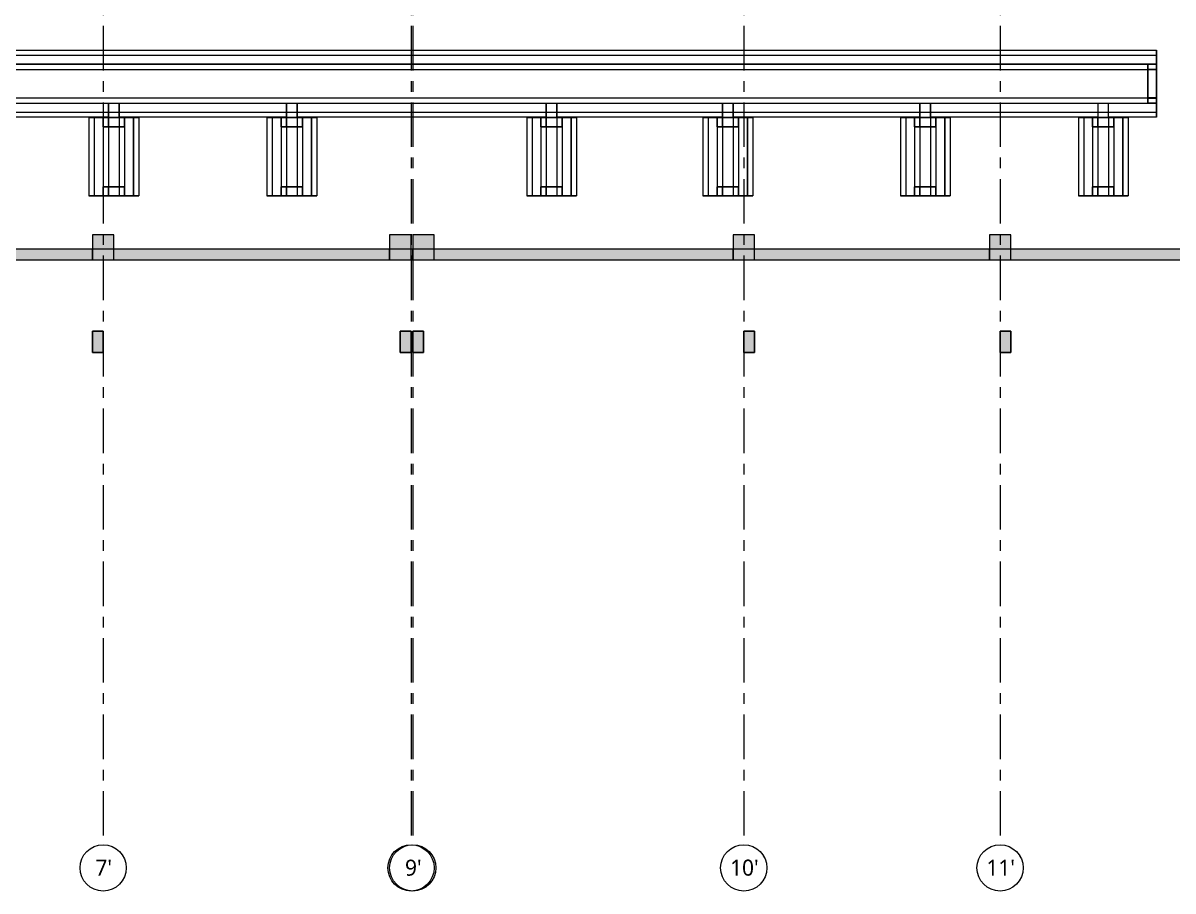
# Model space of a CAD drawing. Header units: millimetres. Extents: x -4000 to 187956, y -58990 to 162485.
# Drawn here: x 99579 to 131889, y -58990 to -34602 of the extents above; entities that cross this region are included whole.
import ezdxf

# ---------------------------------------------------------------- set-up
doc = ezdxf.new("R2010")
doc.units = ezdxf.units.MM
doc.linetypes.add('Grid Line 12_5mm', pattern=[2150, 1250, -300, 300, -300])
for name, color, linetype, lineweight in [('S-BEAM', 12, 'Continuous', 9), ('S-COLS', 52, 'Continuous', 9), ('S-GRID', 1, 'Continuous', 30), ('S-GRID-IDEN', 1, 'Continuous', 30)]:
    doc.layers.add(name, color=color, linetype=linetype, lineweight=lineweight)
doc.styles.add('Trebuchet MS_1', font='trebuc.ttf', dxfattribs={"height": 450})

# ---------------------------------------------------------------- blocks, each defined once
blk = doc.blocks.new('Grid - M_Grid Head - Circle-4774-FFS - TANG 1')
at = {"layer": 'S-GRID-IDEN', "color": 250, "lineweight": 9}
blk.add_circle((0, 0), 6.5, dxfattribs=at)
blk = doc.blocks.new('CMF2_NHAPHUTRO_S_rvt-1-FFS - TANG 1')
at = {"layer": 'S-BEAM'}
h = blk.add_hatch(dxfattribs=at)
h.set_pattern_fill('FP_1', color=256, style=0, pattern_type=2)
h.set_pattern_definition([(0, (0, 0), (812.8, 203.2), [33.528, -576.072, 33.528, -576.072, -3251.2]), (0, (0, 0), (812.8, 203.2), [-1219.2, 33.528, -1185.672, 33.528, -576.072, -1422.4]), (0, (0, 0), (812.8, 203.2), [-3048, 33.528, -372.872, 33.528, -982.472]), (120, (304.8, 101.6), (-582.37636, 602.30545), [33.528, -576.072, 33.528, -576.072, -3251.2]), (120, (304.8, 101.6), (-582.37636, 602.30545), [-1219.2, 33.528, -1185.672, 33.528, -576.072, -1422.4]), (120, (304.8, 101.6), (-582.37636, 602.30545), [-3048, 33.528, -372.872, 33.528, -982.472]), (240, (406.4, 508), (-230.42364, -805.50545), [33.528, -576.072, 33.528, -576.072, -3251.2]), (240, (406.4, 508), (-230.42364, -805.50545), [-1219.2, 33.528, -1185.672, 33.528, -576.072, -1422.4]), (240, (406.4, 508), (-230.42364, -805.50545), [-3048, 33.528, -372.872, 33.528, -982.472])])
h.paths.add_polyline_path([(146830, -41256), (146830, -40956), (57230, -40956), (57230, -41256), (138873, -41256)])
at = {"layer": 'S-COLS', "lineweight": 5, "transparency": 33554534}
for points in [[(102130, -41256), (102130, -40556), (101530, -40556), (101530, -41256)], [(110480, -41256), (110480, -40556), (109880, -40556), (109880, -41256)], [(111130, -41256), (111130, -40556), (110530, -40556), (110530, -41256)], [(120130, -41256), (120130, -40556), (119530, -40556), (119530, -41256)], [(127330, -41256), (127330, -40556), (126730, -40556), (126730, -41256)], [(101830, -43856), (101830, -43256), (101530, -43256), (101530, -43856)], [(110480, -43856), (110480, -43256), (110180, -43256), (110180, -43856)], [(110830, -43856), (110830, -43256), (110530, -43256), (110530, -43856)], [(120130, -43856), (120130, -43256), (119830, -43256), (119830, -43856)], [(127330, -43856), (127330, -43256), (127030, -43256), (127030, -43856)]]:
    blk.add_hatch(color=256, dxfattribs=at).paths.add_polyline_path(points)
at = {"layer": 'S-BEAM', "color": 250}
for p, q in [((65614, -35362), (131428, -35362)), ((131428, -35362), (131428, -35757)), ((131428, -35757), (65764, -35757)), ((131178, -35909), (131178, -35757)), ((131178, -35757), (131428, -35757)), ((131428, -35757), (131428, -35909)), ((65764, -35907), (131178, -35907)), ((131178, -36709), (131178, -35909)), ((131428, -35909), (131178, -35909)), ((131428, -35909), (131428, -36709)), ((63330, -36707), (131178, -36707)), ((131178, -36857), (131178, -36709)), ((131178, -36709), (131428, -36709)), ((131428, -36709), (131428, -36857)), ((96280, -36857), (101980, -36857)), ((101980, -36857), (102280, -36857)), ((101980, -37107), (101980, -36857)), ((101980, -37107), (102280, -37107)), ((101980, -37257), (101980, -37107)), ((102280, -36857), (106980, -36857)), ((102280, -36857), (102280, -37107)), ((102280, -37107), (102280, -37257)), ((106980, -36857), (107280, -36857)), ((106980, -37107), (106980, -36857)), ((106980, -37107), (107280, -37107)), ((106980, -37257), (106980, -37107)), ((107280, -36857), (114280, -36857)), ((107280, -36857), (107280, -37107)), ((107280, -37107), (107280, -37257)), ((114280, -36857), (114580, -36857)), ((114280, -37107), (114280, -36857)), ((114280, -37107), (114580, -37107)), ((114280, -37257), (114280, -37107)), ((114580, -36857), (119230, -36857)), ((114580, -36857), (114580, -37107)), ((114580, -37107), (114580, -37257)), ((119230, -36857), (119530, -36857)), ((119230, -37107), (119230, -36857)), ((119230, -37107), (119530, -37107)), ((119230, -37257), (119230, -37107)), ((119530, -36857), (124780, -36857)), ((119530, -36857), (119530, -37107)), ((119530, -37107), (119530, -37257)), ((124780, -36857), (125080, -36857)), ((124780, -37107), (124780, -36857)), ((124780, -37107), (125080, -37107)), ((124780, -37257), (124780, -37107)), ((125080, -36857), (129780, -36857)), ((125080, -36857), (125080, -37107)), ((125080, -37107), (125080, -37257)), ((129780, -36857), (130080, -36857)), ((129780, -36857), (129780, -37107)), ((129780, -37107), (130080, -37107)), ((129780, -37107), (129780, -37257)), ((130080, -36857), (131428, -36857)), ((130080, -37107), (130080, -36857)), ((130080, -37257), (130080, -37107)), ((131428, -36857), (131178, -36857)), ((131428, -36857), (131428, -37252)), ((101980, -37252), (96280, -37252)), ((101580, -37257), (101430, -37257)), ((101430, -37257), (101430, -39456)), ((101830, -37257), (101580, -37257)), ((101580, -37257), (101580, -39456)), ((101830, -37257), (101830, -39456)), ((101830, -37519), (101830, -37257)), ((102430, -37257), (101830, -37257)), ((106980, -37252), (102280, -37252)), ((102680, -37257), (102430, -37257)), ((102430, -37257), (102430, -39456)), ((102430, -37519), (102430, -37257)), ((102680, -37257), (102680, -39456)), ((102830, -37257), (102680, -37257)), ((102830, -37257), (102830, -39456)), ((106580, -37257), (106430, -37257)), ((106430, -37257), (106430, -39456)), ((106830, -37257), (106580, -37257)), ((106580, -37257), (106580, -39456)), ((106830, -37257), (106830, -39456)), ((106830, -37519), (106830, -37257)), ((107430, -37257), (106830, -37257)), ((114280, -37252), (107280, -37252)), ((107680, -37257), (107430, -37257)), ((107430, -37257), (107430, -39456)), ((107430, -37519), (107430, -37257)), ((107680, -37257), (107680, -39456)), ((107830, -37257), (107680, -37257)), ((107830, -37257), (107830, -39456)), ((113880, -37257), (113730, -37257)), ((113730, -37257), (113730, -39456)), ((114130, -37257), (113880, -37257)), ((113880, -37257), (113880, -39456)), ((114130, -37257), (114130, -39456)), ((114130, -37519), (114130, -37257)), ((114730, -37257), (114130, -37257)), ((119230, -37252), (114580, -37252)), ((114980, -37257), (114730, -37257)), ((114730, -37257), (114730, -39456)), ((114730, -37519), (114730, -37257)), ((114980, -37257), (114980, -39456)), ((115130, -37257), (114980, -37257)), ((115130, -37257), (115130, -39456)), ((118830, -37257), (118680, -37257)), ((118680, -37257), (118680, -39456)), ((119080, -37257), (118830, -37257)), ((118830, -37257), (118830, -39456)), ((119080, -37257), (119080, -39456)), ((119080, -37519), (119080, -37257)), ((119680, -37257), (119080, -37257)), ((124780, -37252), (119530, -37252)), ((119930, -37257), (119680, -37257)), ((119680, -37257), (119680, -39456)), ((119680, -37519), (119680, -37257)), ((119930, -37257), (119930, -39456)), ((120080, -37257), (119930, -37257)), ((120080, -37257), (120080, -39456)), ((124380, -37257), (124230, -37257)), ((124230, -37257), (124230, -39456)), ((124630, -37257), (124380, -37257)), ((124380, -37257), (124380, -39456)), ((124630, -37257), (124630, -39456)), ((124630, -37519), (124630, -37257)), ((125230, -37257), (124630, -37257)), ((129780, -37252), (125080, -37252)), ((125480, -37257), (125230, -37257)), ((125230, -37257), (125230, -39456)), ((125230, -37519), (125230, -37257)), ((125480, -37257), (125480, -39456)), ((125630, -37257), (125480, -37257)), ((125630, -37257), (125630, -39456)), ((129380, -37257), (129230, -37257)), ((129230, -37257), (129230, -39456)), ((129630, -37257), (129380, -37257)), ((129380, -37257), (129380, -39456)), ((129630, -37257), (129630, -39456)), ((129630, -37519), (129630, -37257)), ((130230, -37257), (129630, -37257)), ((131428, -37252), (130080, -37252)), ((130480, -37257), (130230, -37257)), ((130230, -37257), (130230, -39456)), ((130230, -37519), (130230, -37257)), ((130480, -37257), (130480, -39456)), ((130630, -37257), (130480, -37257)), ((130630, -37257), (130630, -39456)), ((102430, -37519), (101830, -37519)), ((101980, -37519), (101980, -39206)), ((102280, -37519), (102280, -39206)), ((107430, -37519), (106830, -37519)), ((106980, -37519), (106980, -39206)), ((107280, -37519), (107280, -39206)), ((114730, -37519), (114130, -37519)), ((114280, -37519), (114280, -39206)), ((114580, -37519), (114580, -39206)), ((119680, -37519), (119080, -37519)), ((119230, -37519), (119230, -39206)), ((119530, -37519), (119530, -39206)), ((125230, -37519), (124630, -37519)), ((124780, -37519), (124780, -39206)), ((125080, -37519), (125080, -39206)), ((130230, -37519), (129630, -37519)), ((129780, -37519), (129780, -39206)), ((130080, -37519), (130080, -39206)), ((101830, -39206), (102430, -39206)), ((101830, -39456), (101830, -39206)), ((102430, -39456), (102430, -39206)), ((106830, -39206), (107430, -39206)), ((106830, -39456), (106830, -39206)), ((107430, -39456), (107430, -39206)), ((114130, -39206), (114730, -39206)), ((114130, -39456), (114130, -39206)), ((114730, -39456), (114730, -39206)), ((119080, -39206), (119680, -39206)), ((119080, -39456), (119080, -39206)), ((119680, -39456), (119680, -39206)), ((124630, -39206), (125230, -39206)), ((124630, -39456), (124630, -39206)), ((125230, -39456), (125230, -39206)), ((129630, -39206), (130230, -39206)), ((129630, -39456), (129630, -39206)), ((130230, -39456), (130230, -39206)), ((101580, -39456), (101430, -39456)), ((101830, -39456), (101580, -39456)), ((102430, -39456), (101830, -39456)), ((102680, -39456), (102430, -39456)), ((102830, -39456), (102680, -39456)), ((106580, -39456), (106430, -39456)), ((106830, -39456), (106580, -39456)), ((107430, -39456), (106830, -39456)), ((107680, -39456), (107430, -39456)), ((107830, -39456), (107680, -39456)), ((113880, -39456), (113730, -39456)), ((114130, -39456), (113880, -39456)), ((114730, -39456), (114130, -39456)), ((114980, -39456), (114730, -39456)), ((115130, -39456), (114980, -39456)), ((118830, -39456), (118680, -39456)), ((119080, -39456), (118830, -39456)), ((119680, -39456), (119080, -39456)), ((119930, -39456), (119680, -39456)), ((120080, -39456), (119930, -39456)), ((124380, -39456), (124230, -39456)), ((124630, -39456), (124380, -39456)), ((125230, -39456), (124630, -39456)), ((125480, -39456), (125230, -39456)), ((125630, -39456), (125480, -39456)), ((129380, -39456), (129230, -39456)), ((129630, -39456), (129380, -39456)), ((130230, -39456), (129630, -39456)), ((130480, -39456), (130230, -39456)), ((130630, -39456), (130480, -39456)), ((101530, -40956), (94930, -40956)), ((102130, -40956), (101530, -40956)), ((109880, -40956), (102130, -40956)), ((110480, -40956), (109880, -40956)), ((110530, -40956), (110480, -40956)), ((111130, -40956), (110530, -40956)), ((119530, -40956), (111130, -40956)), ((120130, -40956), (119530, -40956)), ((126730, -40956), (120130, -40956)), ((127330, -40956), (126730, -40956)), ((133930, -40956), (127330, -40956)), ((94930, -41256), (101530, -41256)), ((101530, -41256), (102130, -41256)), ((102130, -41256), (109880, -41256)), ((109880, -41256), (110480, -41256)), ((110480, -41256), (110530, -41256)), ((110530, -41256), (111130, -41256)), ((111130, -41256), (119530, -41256)), ((119530, -41256), (120130, -41256)), ((120130, -41256), (126730, -41256)), ((126730, -41256), (127330, -41256)), ((127330, -41256), (132923, -41256))]:
    blk.add_line(p, q, dxfattribs=at)
at = {"layer": 'S-BEAM', "color": 252}
for p, q in [((65614, -35507), (131428, -35507)), ((65614, -35507), (131428, -35507)), ((131428, -35507), (131428, -35362)), ((131428, -35757), (131428, -35507)), ((65764, -35757), (131178, -35757)), ((131178, -35757), (131178, -35907)), ((131428, -35757), (131428, -35907)), ((131428, -35907), (131428, -35757)), ((131178, -35907), (131428, -35907)), ((131178, -35907), (131178, -36707)), ((131178, -35907), (131428, -35907)), ((131428, -35909), (131178, -35909)), ((131428, -35907), (131428, -36707)), ((131428, -36707), (131428, -35907)), ((131178, -36707), (131428, -36707)), ((131178, -36707), (131178, -36857)), ((131428, -36707), (131178, -36707)), ((131428, -36709), (131178, -36709)), ((131428, -36707), (131428, -36857)), ((131428, -36857), (131428, -36707)), ((63325, -36857), (131178, -36857)), ((96280, -37107), (101980, -37107)), ((96280, -37107), (101980, -37107)), ((101980, -36857), (101980, -37252)), ((101980, -37107), (102280, -37107)), ((102280, -37252), (102280, -36857)), ((102280, -37107), (106980, -37107)), ((102280, -37107), (106980, -37107)), ((106980, -36857), (106980, -37252)), ((106980, -37107), (107280, -37107)), ((107280, -37252), (107280, -36857)), ((107280, -37107), (114280, -37107)), ((107280, -37107), (114280, -37107)), ((114280, -36857), (114280, -37252)), ((114280, -37107), (114580, -37107)), ((114580, -37252), (114580, -36857)), ((114580, -37107), (119230, -37107)), ((114580, -37107), (119230, -37107)), ((119230, -36857), (119230, -37252)), ((119230, -37107), (119530, -37107)), ((119530, -37252), (119530, -36857)), ((119530, -37107), (124780, -37107)), ((119530, -37107), (124780, -37107)), ((124780, -36857), (124780, -37252)), ((124780, -37107), (125080, -37107)), ((125080, -37252), (125080, -36857)), ((125080, -37107), (129780, -37107)), ((125080, -37107), (129780, -37107)), ((129780, -36857), (129780, -37252)), ((129780, -37107), (130080, -37107)), ((130080, -37252), (130080, -36857)), ((130080, -37107), (131428, -37107)), ((130080, -37107), (131428, -37107)), ((131428, -37107), (131428, -36857)), ((131428, -37252), (131428, -37107)), ((101430, -37257), (101580, -37257)), ((101580, -37257), (101580, -39456)), ((101580, -37257), (101830, -37257)), ((101980, -37257), (101830, -37257)), ((101830, -37257), (101980, -37257)), ((101980, -37257), (101980, -37252)), ((102280, -37257), (101980, -37257)), ((101980, -37257), (101980, -37519)), ((101980, -37519), (101980, -37257)), ((102280, -37252), (102280, -37257)), ((102430, -37257), (102280, -37257)), ((102280, -37257), (102280, -37519)), ((102280, -37257), (102280, -37519)), ((102280, -37257), (102430, -37257)), ((102430, -37257), (102680, -37257)), ((102680, -39456), (102680, -37257)), ((102680, -37257), (102830, -37257)), ((106430, -37257), (106580, -37257)), ((106580, -37257), (106580, -39456)), ((106580, -37257), (106830, -37257)), ((106980, -37257), (106830, -37257)), ((106830, -37257), (106980, -37257)), ((106980, -37257), (106980, -37252)), ((107280, -37257), (106980, -37257)), ((106980, -37257), (106980, -37519)), ((106980, -37519), (106980, -37257)), ((107280, -37252), (107280, -37257)), ((107430, -37257), (107280, -37257)), ((107280, -37257), (107280, -37519)), ((107280, -37257), (107280, -37519)), ((107280, -37257), (107430, -37257)), ((107430, -37257), (107680, -37257)), ((107680, -39456), (107680, -37257)), ((107680, -37257), (107830, -37257)), ((113730, -37257), (113880, -37257)), ((113880, -37257), (113880, -39456)), ((113880, -37257), (114130, -37257)), ((114280, -37257), (114130, -37257)), ((114130, -37257), (114280, -37257)), ((114280, -37257), (114280, -37252)), ((114580, -37257), (114280, -37257)), ((114280, -37257), (114280, -37519)), ((114280, -37519), (114280, -37257)), ((114580, -37252), (114580, -37257)), ((114730, -37257), (114580, -37257)), ((114580, -37257), (114580, -37519)), ((114580, -37257), (114580, -37519)), ((114580, -37257), (114730, -37257)), ((114730, -37257), (114980, -37257)), ((114980, -39456), (114980, -37257)), ((114980, -37257), (115130, -37257)), ((118680, -37257), (118830, -37257)), ((118830, -37257), (118830, -39456)), ((118830, -37257), (119080, -37257)), ((119230, -37257), (119080, -37257)), ((119080, -37257), (119230, -37257)), ((119230, -37257), (119230, -37252)), ((119530, -37257), (119230, -37257)), ((119230, -37257), (119230, -37519)), ((119230, -37519), (119230, -37257)), ((119530, -37252), (119530, -37257)), ((119680, -37257), (119530, -37257)), ((119530, -37257), (119530, -37519)), ((119530, -37257), (119530, -37519)), ((119530, -37257), (119680, -37257)), ((119680, -37257), (119930, -37257)), ((119930, -39456), (119930, -37257)), ((119930, -37257), (120080, -37257)), ((124230, -37257), (124380, -37257)), ((124380, -37257), (124380, -39456)), ((124380, -37257), (124630, -37257)), ((124780, -37257), (124630, -37257)), ((124630, -37257), (124780, -37257)), ((124780, -37257), (124780, -37252)), ((125080, -37257), (124780, -37257)), ((124780, -37257), (124780, -37519)), ((124780, -37519), (124780, -37257)), ((125080, -37252), (125080, -37257)), ((125230, -37257), (125080, -37257)), ((125080, -37257), (125080, -37519)), ((125080, -37257), (125080, -37519)), ((125080, -37257), (125230, -37257)), ((125230, -37257), (125480, -37257)), ((125480, -39456), (125480, -37257)), ((125480, -37257), (125630, -37257)), ((129230, -37257), (129380, -37257)), ((129380, -37257), (129380, -39456)), ((129380, -37257), (129630, -37257)), ((129780, -37257), (129630, -37257)), ((129630, -37257), (129780, -37257)), ((129780, -37257), (129780, -37252)), ((129780, -37257), (130080, -37257)), ((129780, -37257), (129780, -37519)), ((129780, -37519), (129780, -37257)), ((130080, -37252), (130080, -37257)), ((130230, -37257), (130080, -37257)), ((130080, -37257), (130080, -37519)), ((130080, -37257), (130080, -37519)), ((130080, -37257), (130230, -37257)), ((130230, -37257), (130480, -37257)), ((130480, -39456), (130480, -37257)), ((130480, -37257), (130630, -37257)), ((101830, -37519), (101830, -39206)), ((101830, -37519), (101980, -37519)), ((101980, -37519), (102280, -37519)), ((102280, -37519), (102430, -37519)), ((102430, -37519), (102430, -39206)), ((106830, -37519), (106830, -39206)), ((106830, -37519), (106980, -37519)), ((106980, -37519), (107280, -37519)), ((107280, -37519), (107430, -37519)), ((107430, -37519), (107430, -39206)), ((114130, -37519), (114130, -39206)), ((114130, -37519), (114280, -37519)), ((114280, -37519), (114580, -37519)), ((114580, -37519), (114730, -37519)), ((114730, -37519), (114730, -39206)), ((119080, -37519), (119080, -39206)), ((119080, -37519), (119230, -37519)), ((119230, -37519), (119530, -37519)), ((119530, -37519), (119680, -37519)), ((119680, -37519), (119680, -39206)), ((124630, -37519), (124630, -39206)), ((124630, -37519), (124780, -37519)), ((124780, -37519), (125080, -37519)), ((125080, -37519), (125230, -37519)), ((125230, -37519), (125230, -39206)), ((129630, -37519), (129630, -39206)), ((129630, -37519), (129780, -37519)), ((129780, -37519), (130080, -37519)), ((130080, -37519), (130230, -37519)), ((130230, -37519), (130230, -39206)), ((101980, -39206), (101830, -39206)), ((101980, -39206), (101980, -39456)), ((102280, -39206), (101980, -39206)), ((101980, -39456), (101980, -39206)), ((102280, -39206), (102280, -39456)), ((102430, -39206), (102280, -39206)), ((102280, -39206), (102280, -39456)), ((106980, -39206), (106830, -39206)), ((106980, -39206), (106980, -39456)), ((107280, -39206), (106980, -39206)), ((106980, -39456), (106980, -39206)), ((107280, -39206), (107280, -39456)), ((107430, -39206), (107280, -39206)), ((107280, -39206), (107280, -39456)), ((114280, -39206), (114130, -39206)), ((114280, -39206), (114280, -39456)), ((114580, -39206), (114280, -39206)), ((114280, -39456), (114280, -39206)), ((114580, -39206), (114580, -39456)), ((114730, -39206), (114580, -39206)), ((114580, -39206), (114580, -39456)), ((119230, -39206), (119080, -39206)), ((119230, -39206), (119230, -39456)), ((119530, -39206), (119230, -39206)), ((119230, -39456), (119230, -39206)), ((119530, -39206), (119530, -39456)), ((119680, -39206), (119530, -39206)), ((119530, -39206), (119530, -39456)), ((124780, -39206), (124630, -39206)), ((124780, -39206), (124780, -39456)), ((125080, -39206), (124780, -39206)), ((124780, -39456), (124780, -39206)), ((125080, -39206), (125080, -39456)), ((125230, -39206), (125080, -39206)), ((125080, -39206), (125080, -39456)), ((129780, -39206), (129630, -39206)), ((129780, -39206), (129780, -39456)), ((130080, -39206), (129780, -39206)), ((129780, -39456), (129780, -39206)), ((130080, -39206), (130080, -39456)), ((130230, -39206), (130080, -39206)), ((130080, -39206), (130080, -39456)), ((101430, -39456), (101580, -39456)), ((101580, -39456), (101830, -39456)), ((101980, -39456), (101830, -39456)), ((101830, -39456), (101980, -39456)), ((102280, -39456), (101980, -39456)), ((101980, -39456), (102280, -39456)), ((102430, -39456), (102280, -39456)), ((102280, -39456), (102430, -39456)), ((102430, -39456), (102680, -39456)), ((102680, -39456), (102830, -39456)), ((106430, -39456), (106580, -39456)), ((106580, -39456), (106830, -39456)), ((106980, -39456), (106830, -39456)), ((106830, -39456), (106980, -39456)), ((107280, -39456), (106980, -39456)), ((106980, -39456), (107280, -39456)), ((107430, -39456), (107280, -39456)), ((107280, -39456), (107430, -39456)), ((107430, -39456), (107680, -39456)), ((107680, -39456), (107830, -39456)), ((113730, -39456), (113880, -39456)), ((113880, -39456), (114130, -39456)), ((114280, -39456), (114130, -39456)), ((114130, -39456), (114280, -39456)), ((114580, -39456), (114280, -39456)), ((114280, -39456), (114580, -39456)), ((114730, -39456), (114580, -39456)), ((114580, -39456), (114730, -39456)), ((114730, -39456), (114980, -39456)), ((114980, -39456), (115130, -39456)), ((118680, -39456), (118830, -39456)), ((118830, -39456), (119080, -39456)), ((119230, -39456), (119080, -39456)), ((119080, -39456), (119230, -39456)), ((119530, -39456), (119230, -39456)), ((119230, -39456), (119530, -39456)), ((119680, -39456), (119530, -39456)), ((119530, -39456), (119680, -39456)), ((119680, -39456), (119930, -39456)), ((119930, -39456), (120080, -39456)), ((124230, -39456), (124380, -39456)), ((124380, -39456), (124630, -39456)), ((124780, -39456), (124630, -39456)), ((124630, -39456), (124780, -39456)), ((125080, -39456), (124780, -39456)), ((124780, -39456), (125080, -39456)), ((125230, -39456), (125080, -39456)), ((125080, -39456), (125230, -39456)), ((125230, -39456), (125480, -39456)), ((125480, -39456), (125630, -39456)), ((129230, -39456), (129380, -39456)), ((129380, -39456), (129630, -39456)), ((129780, -39456), (129630, -39456)), ((129630, -39456), (129780, -39456)), ((130080, -39456), (129780, -39456)), ((129780, -39456), (130080, -39456)), ((130230, -39456), (130080, -39456)), ((130080, -39456), (130230, -39456)), ((130230, -39456), (130480, -39456)), ((130480, -39456), (130630, -39456)), ((101530, -40956), (94930, -40956)), ((109880, -40956), (102130, -40956)), ((110530, -40956), (110480, -40956)), ((119530, -40956), (111130, -40956)), ((126730, -40956), (120130, -40956)), ((133930, -40956), (127330, -40956)), ((94930, -41256), (101530, -41256)), ((102130, -41256), (109880, -41256)), ((110480, -41256), (110530, -41256)), ((111130, -41256), (119530, -41256)), ((120130, -41256), (126730, -41256)), ((127330, -41256), (132923, -41256))]:
    blk.add_line(p, q, dxfattribs=at)
at = {"layer": 'S-BEAM', "color": 253}
for p, q in [((131178, -35757), (131428, -35757)), ((131428, -35757), (131178, -35757)), ((131428, -36857), (131428, -35757)), ((101980, -37107), (102280, -37107)), ((101980, -37107), (102280, -37107)), ((106980, -37107), (107280, -37107)), ((106980, -37107), (107280, -37107)), ((114280, -37107), (114580, -37107)), ((114280, -37107), (114580, -37107)), ((119230, -37107), (119530, -37107)), ((119230, -37107), (119530, -37107)), ((124780, -37107), (125080, -37107)), ((124780, -37107), (125080, -37107)), ((129780, -37107), (130080, -37107)), ((129780, -37107), (130080, -37107)), ((131178, -36857), (131428, -36857)), ((131178, -36857), (131428, -36857)), ((101580, -37257), (101580, -39456)), ((101580, -37257), (101580, -39456)), ((101830, -37257), (101830, -37519)), ((101830, -37257), (101980, -37257)), ((101830, -37257), (101830, -37519)), ((102280, -37257), (101980, -37257)), ((101980, -37257), (102280, -37257)), ((102280, -37257), (102430, -37257)), ((102430, -37257), (102430, -37519)), ((102430, -37519), (102430, -37257)), ((102680, -37257), (102680, -39456)), ((102680, -37257), (102680, -39456)), ((106580, -37257), (106580, -39456)), ((106580, -37257), (106580, -39456)), ((106830, -37257), (106830, -37519)), ((106830, -37257), (106980, -37257)), ((106830, -37257), (106830, -37519)), ((107280, -37257), (106980, -37257)), ((106980, -37257), (107280, -37257)), ((107280, -37257), (107430, -37257)), ((107430, -37257), (107430, -37519)), ((107430, -37519), (107430, -37257)), ((107680, -37257), (107680, -39456)), ((107680, -37257), (107680, -39456)), ((113880, -37257), (113880, -39456)), ((113880, -37257), (113880, -39456)), ((114130, -37257), (114130, -37519)), ((114130, -37257), (114280, -37257)), ((114130, -37257), (114130, -37519)), ((114580, -37257), (114280, -37257)), ((114280, -37257), (114580, -37257)), ((114580, -37257), (114730, -37257)), ((114730, -37257), (114730, -37519)), ((114730, -37519), (114730, -37257)), ((114980, -37257), (114980, -39456)), ((114980, -37257), (114980, -39456)), ((118830, -37257), (118830, -39456)), ((118830, -37257), (118830, -39456)), ((119080, -37257), (119080, -37519)), ((119080, -37257), (119230, -37257)), ((119080, -37257), (119080, -37519)), ((119530, -37257), (119230, -37257)), ((119230, -37257), (119530, -37257)), ((119530, -37257), (119680, -37257)), ((119680, -37257), (119680, -37519)), ((119680, -37519), (119680, -37257)), ((119930, -37257), (119930, -39456)), ((119930, -37257), (119930, -39456)), ((124380, -37257), (124380, -39456)), ((124380, -37257), (124380, -39456)), ((124630, -37257), (124630, -37519)), ((124630, -37257), (124780, -37257)), ((124630, -37257), (124630, -37519)), ((125080, -37257), (124780, -37257)), ((124780, -37257), (125080, -37257)), ((125080, -37257), (125230, -37257)), ((125230, -37257), (125230, -37519)), ((125230, -37519), (125230, -37257)), ((125480, -37257), (125480, -39456)), ((125480, -37257), (125480, -39456)), ((129380, -37257), (129380, -39456)), ((129380, -37257), (129380, -39456)), ((129630, -37257), (129630, -37519)), ((129630, -37257), (129780, -37257)), ((129630, -37257), (129630, -37519)), ((130080, -37257), (129780, -37257)), ((129780, -37257), (130080, -37257)), ((130080, -37257), (130230, -37257)), ((130230, -37257), (130230, -37519)), ((130230, -37519), (130230, -37257)), ((130480, -37257), (130480, -39456)), ((130480, -37257), (130480, -39456)), ((101830, -39206), (101830, -39456)), ((101830, -39206), (101830, -39456)), ((102430, -39206), (102430, -39456)), ((102430, -39456), (102430, -39206)), ((106830, -39206), (106830, -39456)), ((106830, -39206), (106830, -39456)), ((107430, -39206), (107430, -39456)), ((107430, -39456), (107430, -39206)), ((114130, -39206), (114130, -39456)), ((114130, -39206), (114130, -39456)), ((114730, -39206), (114730, -39456)), ((114730, -39456), (114730, -39206)), ((119080, -39206), (119080, -39456)), ((119080, -39206), (119080, -39456)), ((119680, -39206), (119680, -39456)), ((119680, -39456), (119680, -39206)), ((124630, -39206), (124630, -39456)), ((124630, -39206), (124630, -39456)), ((125230, -39206), (125230, -39456)), ((125230, -39456), (125230, -39206)), ((129630, -39206), (129630, -39456)), ((129630, -39206), (129630, -39456)), ((130230, -39206), (130230, -39456)), ((130230, -39456), (130230, -39206)), ((101830, -39456), (102430, -39456)), ((106830, -39456), (107430, -39456)), ((114130, -39456), (114730, -39456)), ((119080, -39456), (119680, -39456)), ((124630, -39456), (125230, -39456)), ((129630, -39456), (130230, -39456))]:
    blk.add_line(p, q, dxfattribs=at)
at = {"layer": 'S-BEAM', "color": 254}
for p, q in [((101980, -37257), (102280, -37257)), ((106980, -37257), (107280, -37257)), ((114280, -37257), (114580, -37257)), ((119230, -37257), (119530, -37257)), ((124780, -37257), (125080, -37257)), ((129780, -37257), (130080, -37257))]:
    blk.add_line(p, q, dxfattribs=at)
at = {"layer": 'S-BEAM', "color": 37}
for p, q in [((102130, -40956), (101530, -40956)), ((101530, -41256), (101530, -40956)), ((101530, -40956), (101530, -41256)), ((102130, -41256), (102130, -40956)), ((102130, -41256), (102130, -40956)), ((110480, -40956), (109880, -40956)), ((109880, -41256), (109880, -40956)), ((109880, -40956), (109880, -41256)), ((110480, -41256), (110480, -40956)), ((110480, -41256), (110480, -40956)), ((111130, -40956), (110530, -40956)), ((110530, -41256), (110530, -40956)), ((110530, -40956), (110530, -41256)), ((111130, -41256), (111130, -40956)), ((111130, -41256), (111130, -40956)), ((120130, -40956), (119530, -40956)), ((119530, -41256), (119530, -40956)), ((119530, -40956), (119530, -41256)), ((120130, -41256), (120130, -40956)), ((120130, -41256), (120130, -40956)), ((127330, -40956), (126730, -40956)), ((126730, -41256), (126730, -40956)), ((126730, -40956), (126730, -41256)), ((127330, -41256), (127330, -40956)), ((127330, -41256), (127330, -40956)), ((101530, -41256), (102130, -41256)), ((109880, -41256), (110480, -41256)), ((110530, -41256), (111130, -41256)), ((119530, -41256), (120130, -41256)), ((126730, -41256), (127330, -41256))]:
    blk.add_line(p, q, dxfattribs=at)
at = {"layer": 'S-COLS', "color": 250}
for p, q in [((102130, -40556), (101530, -40556)), ((101530, -40556), (101530, -41256)), ((102130, -40556), (101530, -40556)), ((101530, -40556), (101530, -41256)), ((102130, -41256), (102130, -40556)), ((102130, -41256), (102130, -40556)), ((110480, -40556), (109880, -40556)), ((109880, -40556), (109880, -41256)), ((110480, -40556), (109880, -40556)), ((109880, -40556), (109880, -41256)), ((110480, -41256), (110480, -40556)), ((110480, -41256), (110480, -40556)), ((111130, -40556), (110530, -40556)), ((110530, -40556), (110530, -41256)), ((111130, -40556), (110530, -40556)), ((110530, -40556), (110530, -41256)), ((111130, -41256), (111130, -40556)), ((111130, -41256), (111130, -40556)), ((120130, -40556), (119530, -40556)), ((119530, -40556), (119530, -41256)), ((120130, -40556), (119530, -40556)), ((119530, -40556), (119530, -41256)), ((120130, -41256), (120130, -40556)), ((120130, -41256), (120130, -40556)), ((127330, -40556), (126730, -40556)), ((126730, -40556), (126730, -41256)), ((127330, -40556), (126730, -40556)), ((126730, -40556), (126730, -41256)), ((127330, -41256), (127330, -40556)), ((127330, -41256), (127330, -40556)), ((101530, -41256), (102130, -41256)), ((101530, -41256), (102130, -41256)), ((109880, -41256), (110480, -41256)), ((109880, -41256), (110480, -41256)), ((110530, -41256), (111130, -41256)), ((110530, -41256), (111130, -41256)), ((119530, -41256), (120130, -41256)), ((119530, -41256), (120130, -41256)), ((126730, -41256), (127330, -41256)), ((126730, -41256), (127330, -41256)), ((101830, -43256), (101530, -43256)), ((101530, -43256), (101530, -43856)), ((101530, -43856), (101530, -43256)), ((101530, -43256), (101830, -43256)), ((101830, -43856), (101830, -43256)), ((101830, -43256), (101830, -43856)), ((110480, -43256), (110180, -43256)), ((110180, -43256), (110180, -43856)), ((110180, -43856), (110180, -43256)), ((110180, -43256), (110480, -43256)), ((110480, -43856), (110480, -43256)), ((110480, -43256), (110480, -43856)), ((110830, -43256), (110530, -43256)), ((110530, -43256), (110530, -43856)), ((110530, -43856), (110530, -43256)), ((110530, -43256), (110830, -43256)), ((110830, -43856), (110830, -43256)), ((110830, -43256), (110830, -43856)), ((120130, -43256), (119830, -43256)), ((119830, -43256), (119830, -43856)), ((119830, -43856), (119830, -43256)), ((119830, -43256), (120130, -43256)), ((120130, -43856), (120130, -43256)), ((120130, -43256), (120130, -43856)), ((127330, -43256), (127030, -43256)), ((127030, -43256), (127030, -43856)), ((127030, -43856), (127030, -43256)), ((127030, -43256), (127330, -43256)), ((127330, -43856), (127330, -43256)), ((127330, -43256), (127330, -43856)), ((101530, -43856), (101830, -43856)), ((101830, -43856), (101530, -43856)), ((110180, -43856), (110480, -43856)), ((110480, -43856), (110180, -43856)), ((110530, -43856), (110830, -43856)), ((110830, -43856), (110530, -43856)), ((119830, -43856), (120130, -43856)), ((120130, -43856), (119830, -43856)), ((127030, -43856), (127330, -43856)), ((127330, -43856), (127030, -43856))]:
    blk.add_line(p, q, dxfattribs=at)
at = {"layer": 'S-GRID', "linetype": 'Grid Line 12_5mm', "lineweight": 9}
for p, q in [((101830, -13185), (101830, -57690)), ((110480, -13185), (110480, -57690)), ((110530, -13185), (110530, -57690)), ((119830, -13185), (119830, -57690)), ((127030, -13185), (127030, -57690)), ((47977, -41256), (186656, -41256))]:
    blk.add_line(p, q, dxfattribs=at)
at = {"layer": 'S-GRID-IDEN', "lineweight": 9, "char_height": 450, "attachment_point": 1, "style": 'Trebuchet MS_1', "bg_fill": 3, "box_fill_scale": 1.25, "bg_fill_color": 256, "bg_fill_true_color": 13158600, "bg_fill_transparency": 0}
for s, insert, width in [("7'", (101612, -58109), 521.1), ("8'", (110262, -58109), 521.1), ("10'", (119446, -58109), 921.94), ("11'", (126646, -58109), 921.94)]:
    blk.add_mtext(s, dxfattribs=dict(at, insert=insert, width=width))
at = {"layer": 'S-GRID-IDEN', "color": 10, "lineweight": 5, "xscale": 99.99999999999993, "yscale": 99.99999999999993, "zscale": 99.99999999999993, "rotation": 180}
for p in [(101830, -58340), (119830, -58340), (127030, -58340)]:
    blk.add_blockref('Grid - M_Grid Head - Circle-4774-FFS - TANG 1', p, dxfattribs=at)
at = {"layer": 'S-GRID-IDEN', "lineweight": 9, "insert": (110312, -58109), "char_height": 450, "width": 521.1, "attachment_point": 1, "style": 'Trebuchet MS_1', "bg_fill": 3, "box_fill_scale": 1.25, "bg_fill_color": 256, "bg_fill_true_color": 13158600, "bg_fill_transparency": 0}
blk.add_mtext("9'", dxfattribs=at)
at = {"layer": 'S-GRID-IDEN', "color": 10, "lineweight": 5, "xscale": 99.99999999999993, "yscale": 99.99999999999993, "zscale": 99.99999999999993, "rotation": 180}
for p in [(110480, -58340), (110530, -58340)]:
    blk.add_blockref('Grid - M_Grid Head - Circle-4774-FFS - TANG 1', p, dxfattribs=at)

msp = doc.modelspace()

# ---------------------------------------------------------------- block references
at = {"lineweight": 5}
msp.add_blockref('CMF2_NHAPHUTRO_S_rvt-1-FFS - TANG 1', (0, 0), dxfattribs=at)

doc.saveas('drawing.dxf')
